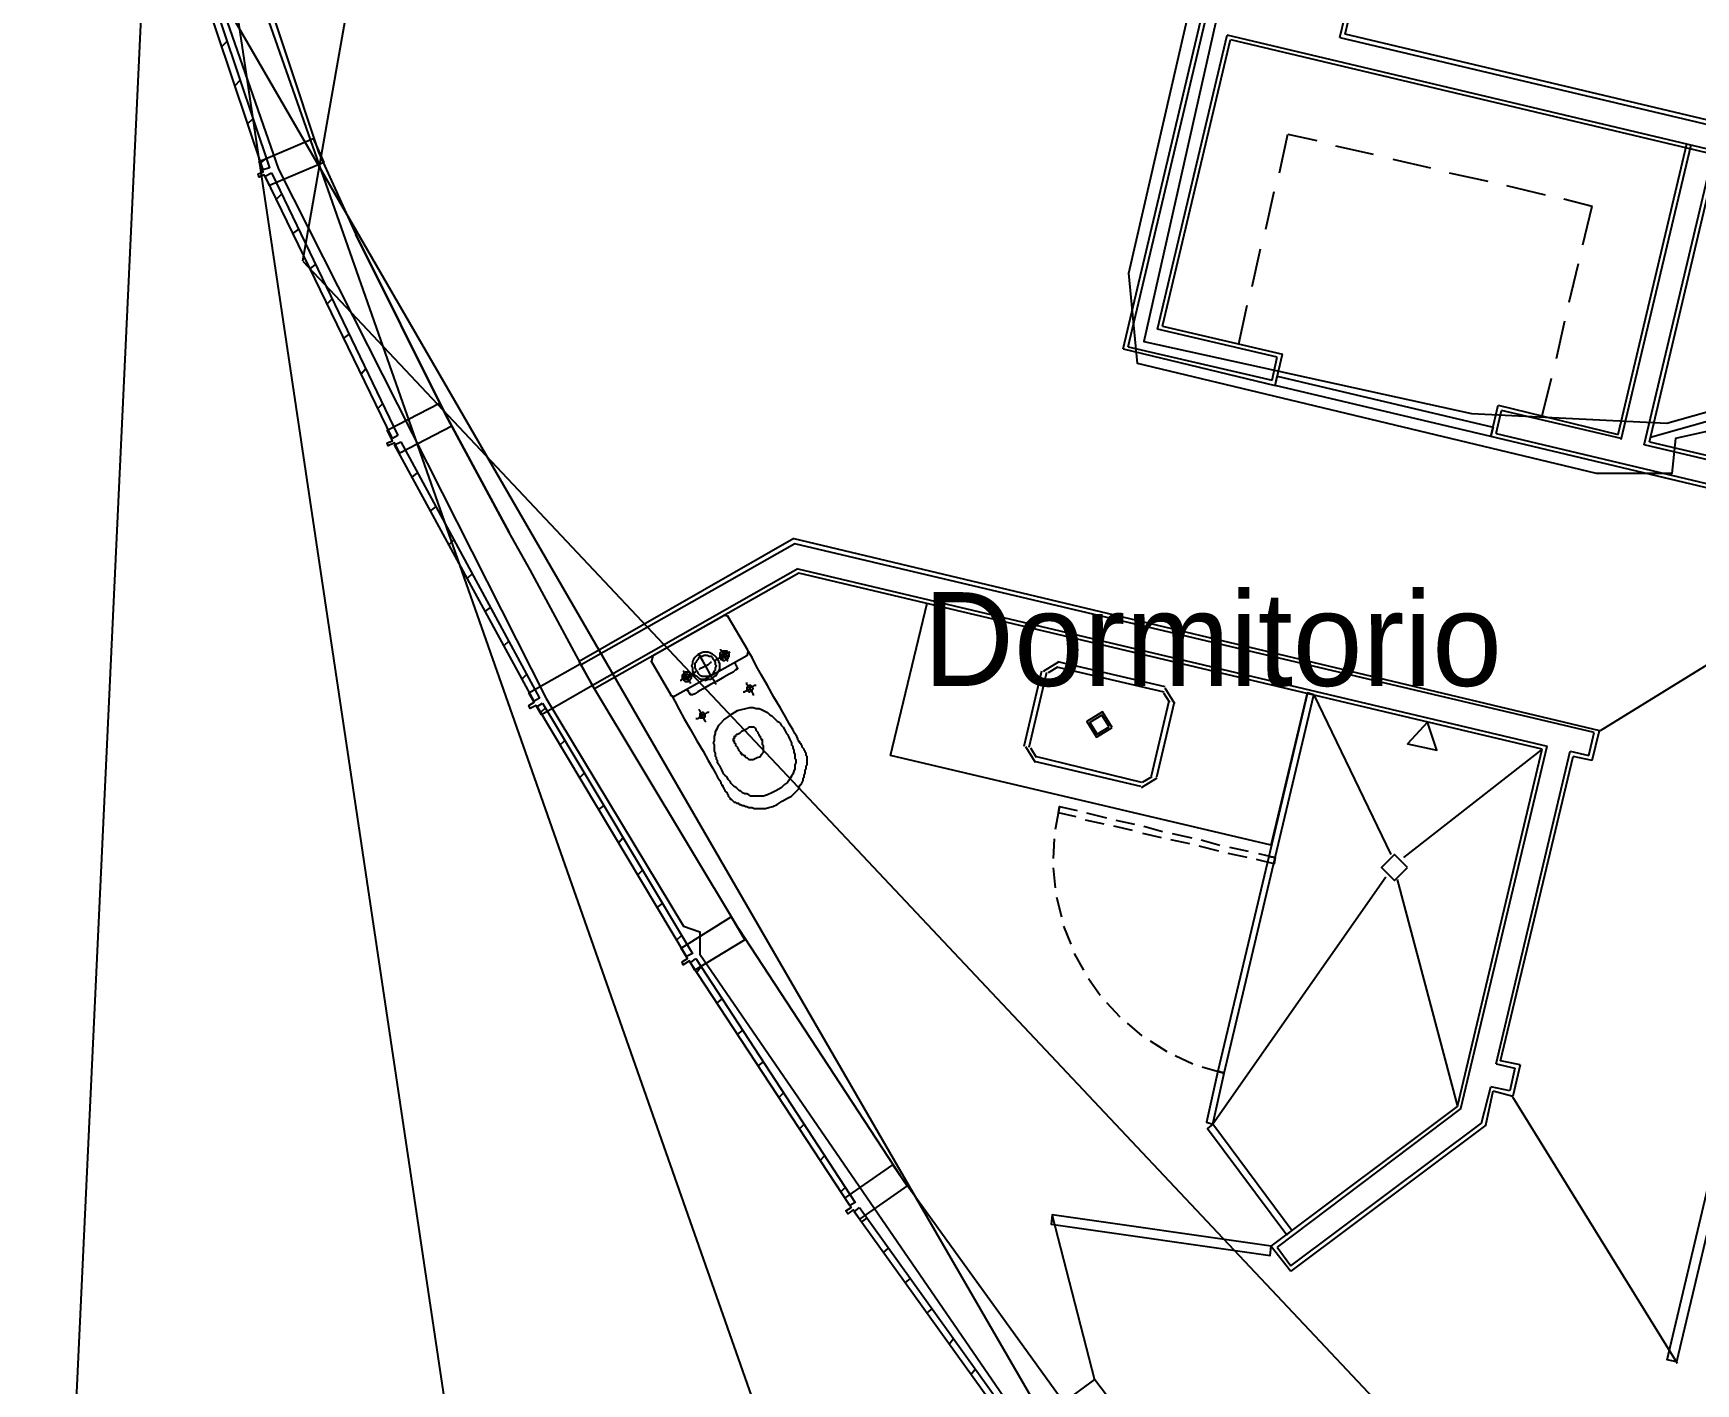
# Model space of a CAD drawing. Header units: feet. Extents: x -84 to 198, y -22 to 181.
# Drawn here: x 12.51 to 33.78, y 39.23 to 56.51 of the extents above; entities that cross this region are included whole.
import ezdxf
from ezdxf.enums import TextEntityAlignment as Align

# ---------------------------------------------------------------- set-up
doc = ezdxf.new("R2010")
doc.units = ezdxf.units.FT
for name, color, linetype in [('A-AREA-COMUN', 252, 'CONTINUOUS'), ('A-AREA-UNIDAD', 30, 'CONTINUOUS'), ('A-LINEA', 7, 'CONTINUOUS'), ('A-LINEA-FINA', 9, 'CONTINUOUS'), ('A-NOMBRE-ESPACIO', 2, 'CONTINUOUS')]:
    doc.layers.add(name, color=color, linetype=linetype)

msp = doc.modelspace()

# ---------------------------------------------------------------- linework, layer by layer
at = {"layer": 'A-AREA-COMUN'}
msp.add_lwpolyline([(33.92, 75.6444), (33.12, 72.16), (32.56, 72.1244), (32.72, 71.84), (32.208, 70.2044), (20.08, 73.0489), (18.16, 64.96), (30.112, 62.1333), (30.368, 61.92), (29.76, 59.3244), (29.568, 59.1644), (28.08, 59.52), (28.08, 58.6133), (26.72, 52.5689), (30.912, 51.6444), (33.408, 51.52), (34.848, 51.9289)], dxfattribs=at)
at = {"layer": 'A-AREA-UNIDAD'}
msp.add_lwpolyline([(35.36, 51.7333), (33.52, 51.3244), (33.472, 50.88), (32.512, 50.88), (26.64, 52.2844), (26.528, 53.44), (27.872, 59.2889), (16.4, 62.0089), (13.84, 61.8489), (14.4, 58.3644), (15.648, 54.7733), (19.072, 48), (20.832, 45.0844), (21.04, 45.0133), (21.04, 44.7289), (25.36, 38.4356)], dxfattribs=at)
at = {"layer": 'A-LINEA'}
for p, q in [((21.0013, 82.226), (15.957, 53.5946)), ((14.5856, 71.6687), (12.5111, 27.2243)), ((14.5856, 71.6687), (12.5111, 27.2243)), ((13.6226, 66.7667), (20.0557, 23.7249)), ((13.6029, 62.1415), (28.2487, 20.4037)), ((29.2267, 56.4578), (30.3733, 61.2711)), ((29.2933, 56.4978), (30.4133, 61.2044)), ((26.4533, 52.4711), (28.08, 59.3511)), ((26.52, 52.4978), (28.1467, 59.3911)), ((14.3494, 57.9517), (37.9821, 17.1107)), ((14.92, 56.3378), (14.9867, 56.4044)), ((26.8933, 52.7244), (27.7867, 56.4844)), ((26.96, 52.7644), (27.8267, 56.4311)), ((57.1067, 49.5378), (27.7867, 56.4844)), ((27.8267, 56.4311), (57.0933, 49.4844)), ((29.2267, 56.4578), (57.1867, 49.8311)), ((57.1867, 49.8844), (29.2933, 56.4978)), ((15.0933, 55.8444), (15.16, 55.9111)), ((15.2533, 55.3511), (15.32, 55.4178)), ((28.4533, 54.7244), (28.56, 55.2178)), ((28.56, 55.2178), (28.9333, 55.1378)), ((32.7867, 51.3778), (33.6667, 55.0978)), ((15.4267, 54.8578), (15.4933, 54.9111)), ((16.16, 54.9911), (16.64, 53.9378)), ((29.1733, 55.0711), (29.6533, 54.9644)), ((29.9067, 54.8978), (30.3867, 54.7911)), ((32.8267, 51.3111), (33.72, 55.0844)), ((33.12, 51.2444), (34.0133, 55.0044)), ((33.1867, 51.2844), (34.0667, 55.0044)), ((15.56, 54.7244), (17.1733, 51.3644)), ((30.6267, 54.7244), (31.12, 54.6178)), ((15.6267, 54.3911), (15.6933, 54.4578)), ((28.28, 54.0044), (28.3867, 54.4844)), ((31.36, 54.5644), (31.8533, 54.4444)), ((32.0933, 54.3911), (32.4533, 54.2978)), ((32.3333, 53.8044), (32.4533, 54.2978)), ((15.84, 53.9511), (15.9067, 54.0044)), ((28.1067, 53.2711), (28.2133, 53.7511)), ((15.9579, 53.5937), (53.5889, 13.645)), ((16.0533, 53.4978), (16.12, 53.5511)), ((32.16, 53.0711), (32.28, 53.5644)), ((16.2667, 53.0444), (16.3333, 53.1111)), ((27.9333, 52.5378), (28.04, 53.0311)), ((26.96, 52.7644), (28.4933, 52.4044)), ((32, 52.3511), (32.1067, 52.8311)), ((16.48, 52.6044), (16.5467, 52.6578)), ((28.4267, 52.3644), (26.8933, 52.7244)), ((26.4533, 52.4711), (28.4, 52.0044)), ((26.52, 52.4978), (28.36, 52.0711)), ((28.36, 52.0711), (28.4267, 52.3644)), ((28.4, 52.0044), (28.4933, 52.4044)), ((16.7067, 52.1511), (16.76, 52.2178)), ((31.8133, 51.6178), (31.9333, 52.0978)), ((16.92, 51.7111), (16.9733, 51.7644)), ((31.16, 51.3511), (31.2533, 51.7511)), ((31.2267, 51.3911), (31.2933, 51.6844)), ((31.2533, 51.7511), (32.7867, 51.3778)), ((32.8267, 51.3244), (31.2933, 51.6844)), ((35.08, 51.8711), (33.2, 51.3378)), ((17.1733, 51.3644), (17.1067, 51.3244)), ((36.3067, 50.1244), (31.16, 51.3511)), ((31.2267, 51.3911), (36.3733, 50.1644)), ((33.1867, 51.2844), (36.8, 50.4311)), ((36.7333, 50.3911), (33.12, 51.2444)), ((17.36, 50.8311), (17.4267, 50.8844)), ((17.6, 50.4044), (17.6667, 50.4578)), ((17.8267, 49.9644), (17.8933, 50.0311)), ((22.24, 50.0444), (19.4933, 48.4711)), ((22.24, 50.0444), (32.5467, 47.5911)), ((22.2533, 49.9778), (19.52, 48.4311)), ((32.48, 47.5644), (22.2533, 49.9778)), ((18.0667, 49.5378), (18.1333, 49.6044)), ((22.2933, 49.6578), (19.6667, 48.1644)), ((22.3067, 49.6044), (19.6933, 48.1244)), ((22.2933, 49.6578), (31.88, 47.3911)), ((31.8133, 47.3511), (22.3067, 49.6044)), ((35.9664, 49.6881), (32.5563, 47.5842)), ((18.2933, 49.1111), (18.36, 49.1644)), ((23.48, 47.2711), (23.9467, 49.2178)), ((21.3467, 49.0578), (20.4267, 48.5378)), ((21.4072, 49.0475), (21.3436, 49.065)), ((21.6533, 48.6178), (21.4, 49.0444)), ((18.5333, 48.6711), (18.6, 48.7378)), ((20.4369, 48.545), (20.4194, 48.4814)), ((20.72, 48.0311), (21.64, 48.5511)), ((21.6431, 48.5439), (21.6606, 48.6075)), ((18.76, 48.2444), (18.8267, 48.3111)), ((19.6933, 48.1244), (19.4933, 48.4711)), ((20.4133, 48.4844), (20.6667, 48.0444)), ((25.1867, 47.3911), (25.4133, 48.3511)), ((25.2533, 47.3778), (25.48, 48.3378)), ((25.6317, 48.4666), (25.4312, 48.3429)), ((25.6164, 48.4018), (25.496, 48.3275)), ((25.6, 48.4044), (26.9733, 48.0844)), ((25.6133, 48.4711), (26.9867, 48.1511)), ((27.0506, 47.9481), (26.9764, 48.0684)), ((27.1155, 47.9327), (26.9917, 48.1333)), ((28.3467, 46.1244), (28.8133, 48.0711)), ((19, 47.8178), (19.0667, 47.8844)), ((20.6594, 48.0414), (20.7231, 48.0239)), ((27.04, 47.9644), (26.8133, 47.0044)), ((27.1067, 47.9511), (26.88, 46.9911)), ((28.8933, 48.0444), (29.88, 46.0044)), ((19.2533, 47.4044), (19.3067, 47.4578)), ((32.4133, 47.2711), (32.48, 47.5644)), ((32.4533, 47.2044), (32.5467, 47.5911)), ((28.3467, 46.1244), (23.48, 47.2711)), ((25.2045, 47.3829), (25.3282, 47.1823)), ((25.2694, 47.3675), (25.3436, 47.2471)), ((26.6933, 46.9244), (25.3333, 47.2578)), ((31.8133, 47.3511), (30.04, 45.9644)), ((30.7333, 42.7778), (31.8133, 47.3511)), ((30.7733, 42.7511), (31.88, 47.3911)), ((31.2267, 43.3244), (32.1733, 47.3244)), ((31.28, 43.3644), (32.2133, 47.2578)), ((32.1733, 47.3244), (32.4133, 47.2711)), ((32.4533, 47.2044), (32.2133, 47.2578)), ((19.5067, 46.9911), (19.56, 47.0444)), ((26.68, 46.8711), (25.32, 47.1911)), ((26.6882, 46.8623), (26.8888, 46.986)), ((26.7036, 46.9271), (26.824, 47.0014)), ((19.7467, 46.5778), (19.8133, 46.6311)), ((25.64, 46.6178), (25.8667, 46.5644)), ((26.2133, 46.3911), (25.9733, 46.4444)), ((25.9867, 46.5378), (26.24, 46.4711)), ((26.36, 46.4444), (26.6, 46.3911)), ((20, 46.1511), (20.0533, 46.2178)), ((25.5733, 46.2044), (25.56, 45.9511)), ((26.5733, 46.3111), (26.3333, 46.3644)), ((26.9467, 46.2178), (26.7067, 46.2711)), ((26.72, 46.3644), (26.96, 46.2978)), ((27.3067, 46.1378), (27.0667, 46.1911)), ((27.08, 46.2711), (27.3333, 46.2178)), ((27.4533, 46.1911), (27.6933, 46.1244)), ((27.68, 46.0444), (27.4267, 46.1111)), ((28.04, 45.9644), (27.8, 46.0178)), ((27.8133, 46.0978), (28.0533, 46.0444)), ((20.24, 45.7378), (20.3067, 45.8044)), ((25.56, 45.8311), (25.5867, 45.5778)), ((28.3467, 45.9378), (28.3467, 45.9378)), ((29.8133, 45.7111), (27.6, 42.5511)), ((29.96, 45.6844), (30.7333, 42.7778)), ((20.4933, 45.3244), (20.56, 45.3778)), ((25.6, 45.4578), (25.6667, 45.2044)), ((20.7467, 44.9111), (20.8, 44.9644)), ((25.6933, 45.0844), (25.7867, 44.8578)), ((20.92, 44.6178), (20.9867, 44.6711)), ((25.8267, 44.7378), (25.9467, 44.5244)), ((21, 44.4978), (21.0533, 44.5644)), ((21, 44.4978), (21.0533, 44.5644)), ((26.0133, 44.4178), (26.16, 44.2044)), ((21.2533, 44.0978), (21.32, 44.1511)), ((21.2533, 44.0978), (21.32, 44.1511)), ((26.24, 44.1111), (26.4133, 43.9244)), ((26.5067, 43.8444), (26.6933, 43.6844)), ((21.52, 43.6978), (21.5867, 43.7511)), ((21.52, 43.6978), (21.5867, 43.7511)), ((26.8, 43.6178), (27.0133, 43.4844)), ((27.12, 43.4311), (27.3467, 43.3244)), ((21.7867, 43.2978), (21.8533, 43.3511)), ((21.7867, 43.2978), (21.8533, 43.3511)), ((27.4667, 43.2844), (27.7467, 43.2044)), ((31.2267, 43.3244), (31.4667, 43.2711)), ((31.5333, 43.3111), (31.28, 43.3644)), ((31.4667, 43.2711), (31.4, 42.9778)), ((31.5333, 43.3111), (31.44, 42.9111)), ((31.04, 42.5644), (31.16, 43.0311)), ((31.0933, 42.5378), (31.1867, 42.9778)), ((31.4, 42.9778), (31.16, 43.0311)), ((31.1867, 42.9778), (31.44, 42.9111)), ((22.0533, 42.8978), (22.1067, 42.9511)), ((22.0533, 42.8978), (22.1067, 42.9511)), ((28.3467, 40.9911), (30.7333, 42.7778)), ((30.7733, 42.7511), (28.4267, 40.9778)), ((31.4363, 42.9042), (33.5402, 39.4941)), ((22.32, 42.4978), (22.3733, 42.5511)), ((22.32, 42.4978), (22.3733, 42.5511)), ((28.6, 40.7378), (31.04, 42.5644)), ((31.0933, 42.5378), (28.6, 40.6711)), ((22.5733, 42.0844), (22.64, 42.1511)), ((22.5733, 42.0844), (22.64, 42.1511)), ((22.84, 41.6844), (22.9067, 41.7511)), ((22.84, 41.6844), (22.9067, 41.7511)), ((23.1067, 41.2978), (23.1733, 41.3511)), ((25.5483, 41.3838), (26.0875, 39.2833)), ((28.56, 41.1911), (28.56, 41.1911)), ((23.3867, 40.9111), (23.4533, 40.9644)), ((28.3467, 40.9911), (28.6, 40.6711)), ((28.4267, 40.9778), (28.6, 40.7378)), ((23.6667, 40.5244), (23.7333, 40.5778)), ((23.9467, 40.1378), (24.0133, 40.1911)), ((24.2267, 39.7378), (24.28, 39.8044)), ((24.5067, 39.3511), (24.56, 39.4178))]:
    msp.add_line(p, q, dxfattribs=at)
for points in [[(14.8133, 69.5244), (14.3067, 65.8711), (14.3733, 62.1644), (14.9867, 58.5244), (16.16, 54.9911)], [(14.3467, 58.3244), (15.5333, 54.7911), (15.4533, 54.7644), (14.2667, 58.2978), (14.3467, 58.3244)], [(15.5333, 54.5644), (15.4667, 54.6978), (15.4, 54.6711), (15.3867, 54.7111), (15.4533, 54.7378), (15.4, 54.8711), (16.0933, 55.1644), (16.2267, 54.8578), (15.5333, 54.5644)], [(17.1067, 51.3244), (15.48, 54.6844), (15.56, 54.7244)], [(16.64, 53.9378), (17.7867, 51.6311), (18.6, 50.1244)], [(21.5333, 45.0578), (19.6667, 48.1644), (18.8667, 49.6444), (18.6, 50.1244), (17.7867, 51.6311), (16.64, 53.9378)], [(28.4267, 52.1244), (31.1867, 51.4711), (31.16, 51.3511), (28.4, 52.0044), (28.4267, 52.1244)], [(17.04, 51.4311), (17.7067, 51.7778), (17.8667, 51.4844)], [(17.2, 51.1378), (17.1333, 51.2711), (17.0533, 51.2311), (17.04, 51.2711), (17.1067, 51.2978), (17.04, 51.4311), (17.7067, 51.7778), (17.8667, 51.4844), (17.2, 51.1378)], [(17.2133, 51.2844), (18.9867, 48.0044), (18.92, 47.9644), (17.1333, 51.2444), (17.2133, 51.2844)], [(20.6667, 48.0444), (20.68, 48.0311), (20.72, 47.9644), (20.7733, 47.8578), (20.84, 47.7378), (20.92, 47.6044), (21, 47.4578), (21.08, 47.3244), (21.1467, 47.2044), (21.2, 47.1111), (21.24, 47.0444), (21.2667, 46.9911), (21.2933, 46.9511), (21.3067, 46.9244), (21.3067, 46.9111), (21.32, 46.8978), (21.32, 46.8844), (21.3333, 46.8844), (21.3333, 46.8711), (21.3467, 46.8578), (21.3467, 46.8444), (21.36, 46.8311), (21.36, 46.8178), (21.3733, 46.8044), (21.3867, 46.7911), (21.3867, 46.7778), (21.4, 46.7644), (21.4, 46.7511), (21.4133, 46.7378), (21.4267, 46.7244), (21.4267, 46.7111), (21.44, 46.7111), (21.4533, 46.6978), (21.4667, 46.6844), (21.48, 46.6711), (21.4933, 46.6711), (21.5067, 46.6578), (21.5333, 46.6578), (21.5467, 46.6444), (21.56, 46.6444), (21.5867, 46.6311), (21.6, 46.6311), (21.6267, 46.6178), (21.64, 46.6178), (21.6667, 46.6044), (21.68, 46.6044), (21.7067, 46.6044), (21.7333, 46.5911), (21.76, 46.5911), (21.7867, 46.5911), (21.8133, 46.5911), (21.84, 46.5911), (21.88, 46.5911), (21.92, 46.6044), (21.9733, 46.6178), (22.0267, 46.6444), (22.0933, 46.6844), (22.16, 46.7244), (22.2133, 46.7511), (22.2533, 46.7911), (22.28, 46.8178), (22.3067, 46.8444), (22.32, 46.8844), (22.3333, 46.8978), (22.3467, 46.9244), (22.36, 46.9511), (22.36, 46.9778), (22.3733, 46.9911), (22.3733, 47.0178), (22.3867, 47.0444), (22.3867, 47.0578), (22.3867, 47.0844), (22.4, 47.0978), (22.4, 47.1111), (22.4, 47.1378), (22.4133, 47.1511), (22.4133, 47.1778), (22.4133, 47.1911), (22.4133, 47.2044), (22.4133, 47.2178), (22.4133, 47.2444), (22.4133, 47.2578), (22.4, 47.2711), (22.4, 47.2844), (22.4, 47.2978), (22.3867, 47.3111), (22.3867, 47.3244), (22.3733, 47.3378), (22.3733, 47.3511), (22.36, 47.3644), (22.3467, 47.3778), (22.3467, 47.3911), (22.3333, 47.4044), (22.3333, 47.4178), (22.32, 47.4311), (22.32, 47.4444), (22.3067, 47.4444), (22.3067, 47.4578), (22.2933, 47.4711), (22.2933, 47.4844), (22.28, 47.5111), (22.2533, 47.5511), (22.2267, 47.6044), (22.1867, 47.6711), (22.1333, 47.7644), (22.0667, 47.8844), (21.9867, 48.0178), (21.9067, 48.1644), (21.8267, 48.2978), (21.76, 48.4178), (21.7067, 48.5244), (21.6667, 48.5911), (21.6533, 48.6178)], [(21.2, 48.2578), (21.2267, 48.2844), (21.2533, 48.2978), (21.2667, 48.3244), (21.28, 48.3511), (21.2933, 48.3778), (21.2933, 48.4178), (21.2933, 48.4444), (21.28, 48.4711), (21.2667, 48.4978), (21.2533, 48.5244), (21.2267, 48.5511), (21.2, 48.5644), (21.1733, 48.5778), (21.1467, 48.5911), (21.12, 48.5911), (21.08, 48.5911), (21.0533, 48.5778), (21.0267, 48.5644), (21, 48.5511), (20.9733, 48.5244), (20.96, 48.4978), (20.9467, 48.4711), (20.9467, 48.4444), (20.9333, 48.4178), (20.9467, 48.3911), (20.9467, 48.3511), (20.96, 48.3244), (20.9733, 48.2978), (21, 48.2844), (21.0267, 48.2578), (21.0533, 48.2444), (21.08, 48.2444), (21.1067, 48.2311), (21.1467, 48.2444), (21.1733, 48.2444), (21.2, 48.2578)], [(21.1733, 48.2978), (21.2, 48.3111), (21.2133, 48.3244), (21.2267, 48.3511), (21.24, 48.3644), (21.24, 48.3911), (21.2533, 48.4178), (21.24, 48.4311), (21.24, 48.4578), (21.2267, 48.4844), (21.2133, 48.4978), (21.2, 48.5244), (21.1867, 48.5378), (21.16, 48.5378), (21.1333, 48.5511), (21.12, 48.5511), (21.0933, 48.5511), (21.0667, 48.5378), (21.04, 48.5378), (21.0267, 48.5244), (21.0133, 48.4978), (21, 48.4844), (20.9867, 48.4578), (20.9733, 48.4444), (20.9733, 48.4178), (20.9733, 48.3911), (20.9867, 48.3644), (21, 48.3511), (21.0133, 48.3244), (21.0267, 48.3111), (21.04, 48.2978), (21.0667, 48.2844), (21.0933, 48.2844), (21.1067, 48.2844), (21.1333, 48.2844), (21.16, 48.2844), (21.1733, 48.2978)], [(21.2533, 48.1778), (21.24, 48.1911), (21.2267, 48.2178), (21.1867, 48.2711), (21.16, 48.3378), (21.12, 48.4044), (21.08, 48.4711), (21.0533, 48.5244), (21.0267, 48.5644), (21.0267, 48.5778)], [(21.4267, 48.5911), (21.4, 48.5778), (21.3733, 48.5644), (21.3467, 48.5511), (21.3067, 48.5244), (21.28, 48.5111), (21.2533, 48.4978), (21.24, 48.4844), (21.2267, 48.4844)], [(21.3733, 48.4978), (21.3867, 48.4978), (21.4, 48.5111), (21.4, 48.5244), (21.4133, 48.5378), (21.4133, 48.5511), (21.4133, 48.5644), (21.4, 48.5778), (21.4, 48.5911), (21.3867, 48.5911), (21.3867, 48.6044), (21.3733, 48.6044), (21.36, 48.6044), (21.3467, 48.6044), (21.3333, 48.6044), (21.32, 48.6044), (21.3067, 48.5911), (21.2933, 48.5778), (21.2933, 48.5644), (21.2933, 48.5511), (21.2933, 48.5378), (21.2933, 48.5244), (21.3067, 48.5111), (21.3067, 48.4978), (21.32, 48.4978), (21.3333, 48.4978), (21.3333, 48.4844), (21.3467, 48.4844), (21.36, 48.4844), (21.3733, 48.4978)], [(21.4, 48.4711), (21.3867, 48.4844), (21.3733, 48.5111), (21.36, 48.5378), (21.3467, 48.5644), (21.3333, 48.5911), (21.32, 48.6044), (21.3067, 48.6178), (21.3067, 48.6311)], [(21.36, 48.5244), (21.3733, 48.5244), (21.3733, 48.5378), (21.3867, 48.5378), (21.3867, 48.5511), (21.3733, 48.5644), (21.3733, 48.5778), (21.36, 48.5778), (21.3467, 48.5778), (21.3333, 48.5778), (21.32, 48.5644), (21.32, 48.5511), (21.32, 48.5378), (21.32, 48.5244), (21.3333, 48.5244), (21.3467, 48.5244), (21.36, 48.5244)], [(19.0133, 47.7911), (18.9467, 47.9111), (18.8667, 47.8711), (18.8533, 47.9111), (18.92, 47.9511), (18.8533, 48.0711), (19.5067, 48.4444), (19.6667, 48.1644), (19.0133, 47.7911)], [(20.9867, 48.3378), (20.9733, 48.3378), (20.96, 48.3244), (20.9333, 48.3111), (20.9067, 48.2978), (20.8667, 48.2711), (20.84, 48.2578), (20.8133, 48.2444), (20.8, 48.2311), (20.7867, 48.2311)], [(20.9067, 48.2311), (20.92, 48.2444), (20.9333, 48.2578), (20.9333, 48.2711), (20.9333, 48.2844), (20.9333, 48.2978), (20.92, 48.3111), (20.9067, 48.3244), (20.8933, 48.3378), (20.88, 48.3378), (20.8667, 48.3378), (20.8533, 48.3378), (20.84, 48.3244), (20.8267, 48.3111), (20.8133, 48.2978), (20.8133, 48.2844), (20.8133, 48.2711), (20.8133, 48.2578), (20.8267, 48.2444), (20.84, 48.2311), (20.8533, 48.2178), (20.8667, 48.2178), (20.88, 48.2178), (20.8933, 48.2178), (20.9067, 48.2311)], [(20.92, 48.1911), (20.92, 48.2044), (20.9067, 48.2178), (20.8933, 48.2311), (20.88, 48.2578), (20.8667, 48.2844), (20.8533, 48.3111), (20.84, 48.3378), (20.8267, 48.3511)], [(20.8933, 48.2444), (20.8933, 48.2578), (20.9067, 48.2711), (20.9067, 48.2844), (20.9067, 48.2978), (20.8933, 48.2978), (20.88, 48.3111), (20.8667, 48.3111), (20.8533, 48.2978), (20.84, 48.2978), (20.84, 48.2844), (20.84, 48.2711), (20.84, 48.2578), (20.8533, 48.2578), (20.8533, 48.2444), (20.8667, 48.2444), (20.88, 48.2444), (20.8933, 48.2444)], [(21.48, 48.4578), (21.4933, 48.4444), (21.4933, 48.4311), (21.5067, 48.4178), (21.5067, 48.4044), (21.52, 48.3911), (21.52, 48.3778), (21.5067, 48.3778), (21.5067, 48.3644), (21.4933, 48.3644), (21.4667, 48.3378), (21.4133, 48.3111), (21.3467, 48.2711), (21.2533, 48.2178), (21.1733, 48.1778), (21.08, 48.1244), (21.0133, 48.0844), (20.9733, 48.0578), (20.9467, 48.0444), (20.9333, 48.0444), (20.92, 48.0444), (20.92, 48.0578), (20.9067, 48.0578), (20.9067, 48.0711), (20.8933, 48.0844), (20.8933, 48.0978), (20.88, 48.0978), (20.88, 48.1111), (20.88, 48.1244)], [(21.1867, 48.4578), (21.1733, 48.4578), (21.16, 48.4444), (21.1467, 48.4311), (21.12, 48.4178), (21.0933, 48.4044), (21.0667, 48.3911), (21.04, 48.3778), (21.0267, 48.3644)], [(21.76, 48.1644), (21.7467, 48.1644), (21.7333, 48.1644), (21.72, 48.1511), (21.6933, 48.1378), (21.6667, 48.1111), (21.64, 48.0978), (21.6133, 48.0844), (21.6, 48.0844), (21.6, 48.0711)], [(21.7333, 48.0444), (21.72, 48.0444), (21.72, 48.0578), (21.7067, 48.0844), (21.6933, 48.1111), (21.6667, 48.1378), (21.6533, 48.1644), (21.64, 48.1778), (21.64, 48.2044)], [(21.6933, 48.0978), (21.7067, 48.0978), (21.7067, 48.1111), (21.72, 48.1244), (21.7067, 48.1378), (21.7067, 48.1511), (21.6933, 48.1511), (21.6933, 48.1644), (21.68, 48.1644), (21.6667, 48.1644), (21.6667, 48.1511), (21.6533, 48.1511), (21.6533, 48.1378), (21.64, 48.1378), (21.64, 48.1244), (21.64, 48.1111), (21.6533, 48.1111), (21.6533, 48.0978), (21.6667, 48.0978), (21.6667, 48.0844), (21.68, 48.0844), (21.6933, 48.0978)], [(28.4, 45.9644), (28.8933, 48.0444), (28.8133, 48.0711), (28.32, 45.9778), (28.4, 45.9644)], [(19.0267, 47.9378), (20.9467, 44.7378), (20.8667, 44.6978), (18.96, 47.8978), (19.0267, 47.9378)], [(21.12, 47.6978), (21.1067, 47.7111), (21.0933, 47.7378), (21.08, 47.7644), (21.0667, 47.7911), (21.0533, 47.8178), (21.04, 47.8444), (21.0267, 47.8578)], [(21.4533, 47.8044), (21.52, 47.8444), (21.5733, 47.8578), (21.6267, 47.8711), (21.68, 47.8844), (21.72, 47.8844), (21.76, 47.8711), (21.8, 47.8711), (21.8267, 47.8578), (21.8533, 47.8444), (21.88, 47.8311), (21.9067, 47.8178), (21.92, 47.8044), (21.9333, 47.7911), (21.96, 47.7778), (21.9733, 47.7644), (21.9867, 47.7511), (22, 47.7378), (22.0133, 47.7244), (22.0267, 47.7111), (22.0533, 47.6978), (22.0667, 47.6844), (22.08, 47.6578), (22.0933, 47.6444), (22.1067, 47.6311), (22.12, 47.6044), (22.1333, 47.5778), (22.1467, 47.5511), (22.16, 47.5378), (22.1733, 47.5111), (22.1867, 47.4844), (22.2, 47.4578), (22.2133, 47.4311), (22.2133, 47.4044), (22.2267, 47.3911), (22.2267, 47.3644), (22.24, 47.3378), (22.24, 47.3244), (22.24, 47.3111), (22.2533, 47.2844), (22.2533, 47.2711), (22.2533, 47.2444), (22.2533, 47.2311), (22.2667, 47.2178), (22.2667, 47.1911), (22.2667, 47.1778), (22.2533, 47.1511), (22.2533, 47.1244), (22.2533, 47.0978), (22.24, 47.0711), (22.2267, 47.0311), (22.2133, 47.0044), (22.1867, 46.9644), (22.16, 46.9244), (22.12, 46.8978), (22.08, 46.8578), (22.0133, 46.8178), (21.96, 46.7911), (21.9067, 46.7644), (21.8533, 46.7511), (21.8133, 46.7511), (21.7733, 46.7511), (21.7333, 46.7511), (21.6933, 46.7511), (21.6667, 46.7644), (21.64, 46.7778), (21.6133, 46.7778), (21.5867, 46.7911), (21.5733, 46.8044), (21.56, 46.8178), (21.5467, 46.8178), (21.5333, 46.8311), (21.52, 46.8444), (21.5067, 46.8578), (21.48, 46.8711), (21.4667, 46.8844), (21.4533, 46.8978), (21.44, 46.9111), (21.4267, 46.9378), (21.4133, 46.9511), (21.4, 46.9644), (21.3867, 46.9911), (21.36, 47.0178), (21.3467, 47.0311), (21.3333, 47.0578), (21.32, 47.0844), (21.3067, 47.1111), (21.2933, 47.1378), (21.28, 47.1511), (21.2667, 47.1778), (21.2667, 47.2044), (21.2533, 47.2178), (21.2533, 47.2444), (21.24, 47.2578), (21.24, 47.2844), (21.24, 47.2978), (21.2267, 47.3244), (21.2267, 47.3378), (21.2267, 47.3644), (21.2267, 47.3911), (21.2267, 47.4044), (21.2133, 47.4311), (21.2267, 47.4578), (21.2267, 47.4844), (21.2267, 47.5111), (21.24, 47.5511), (21.24, 47.5778), (21.2667, 47.6178), (21.28, 47.6578), (21.3067, 47.6844), (21.3467, 47.7244), (21.4, 47.7644), (21.4533, 47.8044)], [(28.84, 48.0178), (28.84, 48.0178), (28.84, 48.0178)], [(21.1467, 47.8311), (21.1467, 47.8178), (21.1333, 47.8178), (21.1067, 47.8044), (21.08, 47.7911), (21.0533, 47.7644), (21.0267, 47.7511), (21.0133, 47.7378), (20.9867, 47.7378)], [(21.0933, 47.7511), (21.1067, 47.7644), (21.1067, 47.7778), (21.1067, 47.7911), (21.0933, 47.8044), (21.08, 47.8178), (21.0667, 47.8178), (21.0533, 47.8044), (21.04, 47.8044), (21.04, 47.7911), (21.04, 47.7778), (21.04, 47.7644), (21.04, 47.7511), (21.0533, 47.7511), (21.0667, 47.7511), (21.08, 47.7511), (21.0933, 47.7511)], [(26.3155, 47.626), (26.1917, 47.8266), (25.9912, 47.7029), (26.1149, 47.5023), (26.3155, 47.626)], [(26.2766, 47.6352), (26.1825, 47.7877), (26.0301, 47.6936), (26.1241, 47.5412), (26.2766, 47.6352)], [(21.4933, 47.5244), (21.4933, 47.5111), (21.48, 47.5111), (21.48, 47.4978), (21.48, 47.4844), (21.4667, 47.4844), (21.4667, 47.4711), (21.4667, 47.4578), (21.48, 47.4578), (21.48, 47.4444), (21.48, 47.4311), (21.4933, 47.4178), (21.4933, 47.4044), (21.5067, 47.3911), (21.52, 47.3778), (21.52, 47.3644), (21.5333, 47.3511), (21.5333, 47.3378), (21.5467, 47.3244), (21.56, 47.3111), (21.56, 47.2978), (21.5733, 47.2978), (21.5733, 47.2844), (21.5867, 47.2844), (21.6, 47.2711), (21.6133, 47.2711), (21.6133, 47.2578), (21.6267, 47.2444), (21.64, 47.2444), (21.6533, 47.2311), (21.6667, 47.2178), (21.68, 47.2178), (21.6933, 47.2178), (21.72, 47.2178), (21.7467, 47.2311), (21.7733, 47.2444), (21.8133, 47.2578), (21.8267, 47.2844), (21.84, 47.2978), (21.8533, 47.3111), (21.8533, 47.3378), (21.8533, 47.3511), (21.8533, 47.3644), (21.8533, 47.3778), (21.8533, 47.3911), (21.84, 47.4044), (21.84, 47.4178), (21.84, 47.4311), (21.84, 47.4444), (21.84, 47.4578), (21.84, 47.4711), (21.8267, 47.4711), (21.8267, 47.4844), (21.8133, 47.4978), (21.8133, 47.5111), (21.8, 47.5244), (21.8, 47.5378), (21.7867, 47.5511), (21.7867, 47.5644), (21.7733, 47.5778), (21.76, 47.5911), (21.76, 47.6044), (21.7467, 47.6178), (21.7333, 47.6311), (21.72, 47.6311), (21.7067, 47.6311), (21.6933, 47.6311), (21.68, 47.6311), (21.6667, 47.6311), (21.6533, 47.6178), (21.6267, 47.6044), (21.6, 47.5911), (21.5733, 47.5778), (21.5467, 47.5511), (21.52, 47.5378), (21.5067, 47.5378), (21.4933, 47.5244)], [(25.8533, 46.4844), (25.6267, 46.5378), (25.64, 46.6178), (25.5867, 46.3244)], [(28.32, 45.9778), (27.6667, 43.2311), (27.7467, 43.2044), (28.4, 45.9644), (28.32, 45.9778)], [(28.1867, 46.0178), (28.4, 45.9644), (28.3867, 45.8844), (28.16, 45.9378)], [(28.3733, 46.0178), (28.3733, 46.0178), (28.3733, 46.0178)], [(30.0933, 45.8378), (29.9267, 46.0044), (29.76, 45.8378), (29.9267, 45.6711), (30.0933, 45.8378)], [(20.9733, 44.5244), (20.9067, 44.6444), (20.8267, 44.5911), (20.8133, 44.6311), (20.88, 44.6711), (20.8, 44.8044), (21.44, 45.2044), (21.6133, 44.9111), (20.9733, 44.5244)], [(21.44, 45.2044), (21.6133, 44.9111), (20.9733, 44.5244)], [(21.5333, 45.0578), (23.6, 41.8978), (25.8133, 38.8311), (28.04, 35.9778)], [(20.9867, 44.6711), (23.0267, 41.5511), (22.96, 41.5111), (20.92, 44.6178)], [(27.6, 42.5511), (27.7467, 43.2044), (27.6667, 43.2311), (27.52, 42.5778), (27.6, 42.5511)], [(27.6933, 43.1778), (27.6933, 43.1778), (27.6933, 43.1778)], [(27.72, 43.2578), (27.72, 43.2578), (27.72, 43.2578)], [(28.6133, 41.1911), (27.6, 42.5511), (27.5333, 42.4978), (28.5467, 41.1378), (28.6133, 41.1911)], [(27.5867, 42.4978), (27.5867, 42.4978), (27.5867, 42.4978)], [(34.1867, 42.2578), (33.5333, 39.5111), (33.4133, 39.5378), (34.0667, 42.2978), (34.1867, 42.2578)], [(23.08, 41.3378), (23, 41.4578), (22.9333, 41.4044), (22.9067, 41.4444), (22.9733, 41.4844), (22.8933, 41.6044), (23.5067, 42.0311), (23.6933, 41.7644), (23.08, 41.3378)], [(23.08, 41.4844), (25.2533, 38.4578), (25.1867, 38.4044), (23.0133, 41.4311), (23.08, 41.4844)], [(28.3467, 40.9911), (25.5467, 41.3911), (25.5333, 41.2711), (28.3333, 40.8711), (28.3467, 40.9911)], [(25.6933, 38.9911), (26.0933, 39.2844), (26.3333, 38.9644)]]:
    msp.add_lwpolyline(points, dxfattribs=at)
at = {"layer": 'A-LINEA-FINA'}
msp.add_lwpolyline([(30.0933, 47.4178), (30.4667, 47.3378), (30.3467, 47.6978), (30.0933, 47.4178), (30.0933, 47.4178)], dxfattribs=at)

# ---------------------------------------------------------------- texts
at = {"layer": 'A-NOMBRE-ESPACIO'}
msp.add_text('Dormitorio', height=1.2, dxfattribs=at).set_placement((27.6, 48.16), align=Align.CENTER)

doc.saveas('drawing.dxf')
